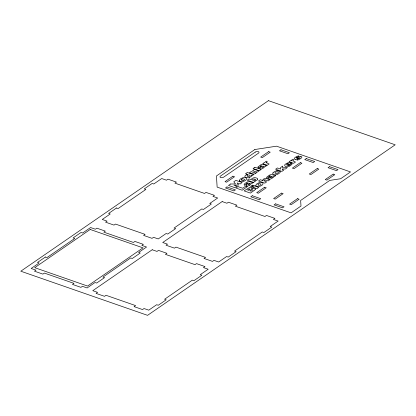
<?xml version="1.0" encoding="UTF-8"?>
<svg xmlns="http://www.w3.org/2000/svg" width="416" height="416" viewBox="0 0 416 416"><rect width="100%" height="100%" fill="white"/><g stroke="black" fill="none" stroke-linecap="round" stroke-linejoin="round"><path stroke-width="0.62" d="M270.499 177.445L270.878 177.762L271.731 177.471A1.576 0.796 -10.5 0 0 271.898 176.311M261.05 166.728L261.929 165.776L260.718 166.005A2.35 1.186 -10.5 0 0 260.14 166.514A1.128 0.572 -10.5 0 0 260.312 166.842L258.378 167.991M260.998 166.769L259.745 168.256A1.664 0.842 -10.5 0 0 260.281 168.818A1.591 0.801 -10.5 0 0 261.451 168.88L261.648 168.839A1.966 0.993 -10.5 0 0 262.059 168.724L263.318 168.074A5.127 2.584 -10.5 0 0 264.306 167.237A3.728 1.882 -10.5 0 0 264.493 166.582L264.623 166.603A2.252 1.134 -10.5 0 0 265.138 166.65L266.984 165.459A3.255 1.643 -10.5 0 1 265.741 165.308M298.173 158.709C292.843 162.828 306.218 156.91 300.42 156.359M253.984 190.627L255.05 189.717A2.548 1.284 -10.5 0 0 255.315 189.42M253.219 182.608L251.373 183.794A2.252 1.134 -10.5 0 1 250.848 183.758L250.801 183.742M287.841 165.402L291.491 162.885L289.624 162.526A2.782 1.404 -10.5 0 0 288.595 162.63A3.198 1.612 -10.5 0 0 288.075 162.76L286.187 163.618A8.065 4.072 -10.5 0 0 285.844 163.842C282.812 165.376 286.14 167.648 288.184 166.587C289.973 166.832 295.24 161.486 290.082 164.362A1.789 0.905 -10.5 0 1 289.708 165.09M253.9 190.679L250.422 193.076L244.124 190.887L249.371 187.538A2.262 1.144 -10.5 0 1 249.85 187.408L250.084 187.366A1.919 0.967 -10.5 0 1 252.086 188.032A2.413 1.217 -10.5 0 1 251.774 188.661M275.714 175.661L273.868 176.842A2.252 1.134 -10.5 0 1 273.343 176.81L273.265 176.784M246.953 183.149L248.16 182.92L245.976 185.448A1.664 0.842 -10.5 0 0 246.511 185.968M269.448 176.202L270.655 175.973L268.471 178.5A1.664 0.842 -10.5 0 0 269.012 179.02M249.553 185.224L248.295 185.874A1.966 0.993 -10.5 0 1 247.884 185.988L247.681 186.025A1.591 0.801 -10.5 0 1 246.501 185.978M255.559 173.415L255.07 173.696A2.163 1.092 -10.5 0 1 254.025 174.028A1.773 0.894 -10.5 0 1 253.479 174.07L249.356 172.848L251.16 171.6L253.672 172.474A1.295 0.655 -10.5 0 0 254.452 172.593A1.108 0.562 -10.5 0 0 255.398 171.834M263.697 179.098L264.087 178.87A2.246 1.134 -10.5 0 1 265.226 178.485A1.747 0.879 -10.5 0 1 265.772 178.443L269.901 179.665L268.091 180.908L265.59 180.04M244.608 185.141L246.527 183.997A1.128 0.572 -10.5 0 1 246.381 183.669A2.35 1.186 -10.5 0 1 246.974 183.16M267.103 178.188L269.022 177.05A1.128 0.572 -10.5 0 1 268.876 176.722M279.926 171.096L278.002 172.219L278.195 172.489A1.248 0.629 -10.5 0 1 278.143 172.77L277.93 173.014A2.096 1.056 -10.5 0 1 277.763 173.139A1.461 0.738 -10.5 0 1 276.765 173.529A1.706 0.863 -10.5 0 1 275.714 173.43A3.286 1.659 -10.5 0 1 275.48 173.358L275.111 173.144A1.331 0.671 -10.5 0 1 274.971 172.936A1.461 0.738 -10.5 0 1 275.335 172.333A2.262 1.139 -10.5 0 1 275.558 172.182L276.099 171.954A1.014 0.51 -10.5 0 1 276.562 171.886L278.346 170.648A3.026 1.524 -10.5 0 0 276.437 170.784M246.184 174.98L245.955 175.115A4.113 2.075 -10.5 0 0 245.627 175.334L245.346 175.562A2.881 1.456 -10.5 0 0 244.863 176.478A2.626 1.326 -10.5 0 0 245.107 176.966L245.757 177.372M298.438 157.019L297.289 157.664A6.646 3.354 -10.5 0 1 296.764 157.94L296.088 157.841L297.019 157.196A0.822 0.416 -10.5 0 1 297.648 157.134C301.673 154.222 294.731 156.842 294.32 158.293A2.21 1.118 -10.5 0 0 294.221 158.553L294.216 158.61A1.706 0.863 -10.5 0 0 294.502 159.094L294.726 159.203A1.607 0.811 -10.5 0 0 295.615 159.328M297.539 158.673L299.052 157.872A6.698 3.38 -10.5 0 1 299.333 157.742L299.832 157.659A0.52 0.265 -10.5 0 1 299.998 157.945A1.596 0.806 -10.5 0 1 298.147 158.798M251.685 189.634L251.248 189.826A3.666 1.851 -10.5 0 0 250.879 190.055L249.86 190.757L251.098 191.188L252.127 190.481A2.881 1.451 -10.5 0 0 252.595 190.102L252.668 189.977A0.806 0.406 -10.5 0 0 252.398 189.602A0.759 0.385 -10.5 0 0 251.779 189.608M263.754 164.58L265.777 165.282M263.063 166.171L262.2 166.707A4.186 2.111 -10.5 0 0 261.752 167.242L262.153 167.56L263.006 167.268A1.576 0.796 -10.5 0 0 263.167 166.109M271.794 176.368L270.93 176.904A4.186 2.111 -10.5 0 0 270.478 177.445M256.578 171.865L257.317 172.12L259.002 170.96L254.415 169.359L252.606 170.607L255.445 171.824M251.269 175.594L251.935 175.828L253.62 174.663L247.328 172.474L245.518 173.716L247.702 174.476A2.746 1.383 -10.5 0 0 246.189 174.985M262.668 180.518L260.348 179.712L258.544 180.96L264.841 183.149L266.646 181.906L263.817 180.721A1.123 0.567 -10.5 0 1 264.758 179.951M249.298 183.316L248.43 183.856A4.186 2.111 -10.5 0 0 247.983 184.392L248.383 184.709L249.236 184.418A1.576 0.796 -10.5 0 0 249.402 183.258M258.393 185.063L258.076 184.891A1.227 0.619 -10.5 0 1 257.91 184.621A1.368 0.692 -10.5 0 1 259.23 183.716A1.825 0.92 -10.5 0 1 260.27 183.83A3.572 1.804 -10.5 0 1 260.51 183.898L260.941 184.168A1.118 0.567 -10.5 0 1 261.019 184.335A1.368 0.692 -10.5 0 1 259.688 185.234A2.007 1.014 -10.5 0 1 258.44 185.042M241.914 180.201L241.561 179.998A1.227 0.619 -10.5 0 1 241.431 179.759M255.278 179.561L254.81 179.244A3.687 1.862 -10.5 0 0 254.597 179.171M266.656 162.256A2.704 1.362 -10.5 0 1 267.306 161.97C265.98 159.505 265.07 163.363 264.441 162.484L262.751 163.644L267.316 165.235L269.121 163.987L266.396 162.744A1.03 0.52 -10.5 0 1 266.661 162.261M258.336 168.012A2.387 1.206 -10.5 0 1 258.008 167.034M258.045 167.029A6.646 3.354 -10.5 0 1 259.49 165.828L259.652 165.677A12.116 6.11 -10.5 0 1 260.837 164.934M260.853 164.944A2.688 1.357 -10.5 0 1 262.033 164.486A2.22 1.123 -10.5 0 1 263.728 164.596M256.672 171.85A3.656 1.846 -10.5 0 1 255.616 173.436M251.248 175.599A3.437 1.737 -10.5 0 1 251.196 176.249M251.134 176.249A3.198 1.612 -10.5 0 1 249.34 177.476M249.376 177.559A3.552 1.789 -10.5 0 1 245.846 177.33M243.194 180.419A2.007 1.014 -10.5 0 1 241.961 180.18M243.209 180.372A1.368 0.692 -10.5 0 0 244.535 179.473A1.118 0.567 -10.5 0 0 244.462 179.306L244.036 179.036A3.572 1.804 -10.5 0 0 243.812 178.953A1.825 0.92 -10.5 0 0 242.757 178.828M241.446 179.759A1.368 0.692 -10.5 0 1 242.752 178.854M255.278 179.561A0.936 0.473 -10.5 0 1 255.31 179.655A1.144 0.577 -10.5 0 1 255.05 180.107A1.264 0.64 -10.5 0 1 254.134 180.471A1.061 0.536 -10.5 0 1 253.744 180.482L253.401 180.435A2.995 1.513 -10.5 0 1 252.975 180.31A1.643 0.832 -10.5 0 1 252.455 179.925A1.274 0.645 -10.5 0 1 252.845 179.364A1.128 0.572 -10.5 0 1 253.64 179.072A1.68 0.848 -10.5 0 1 254.576 179.182M244.566 185.162A2.387 1.206 -10.5 0 1 244.244 184.184A6.646 3.354 -10.5 0 1 245.726 182.978L245.882 182.822A12.116 6.11 -10.5 0 1 247.073 182.083A2.688 1.357 -10.5 0 1 248.264 181.636A2.22 1.123 -10.5 0 1 249.959 181.745L252.013 182.432A3.255 1.643 -10.5 0 0 253.204 182.634M250.728 183.732A3.728 1.882 -10.5 0 1 250.526 184.382A5.127 2.584 -10.5 0 1 249.532 185.214M297.497 158.652A3.453 1.742 -10.5 0 1 295.636 159.37M298.48 157.035A3.297 1.664 -10.5 0 1 300.409 156.312M287.695 163.753A1.435 0.723 -10.5 0 0 286.624 164.429A1.435 0.723 -10.5 0 0 287.04 165.105L288.824 163.878A1.726 0.874 -10.5 0 0 287.732 163.795M287.856 165.391A1.581 0.801 -10.5 0 0 288.761 165.454A1.383 0.697 -10.5 0 0 289.65 165.074M279.921 171.096A3.406 1.716 -10.5 0 1 280.337 172.099C278.834 174.257 275.174 175.911 272.854 174.065A3.281 1.654 -10.5 0 1 273.052 172.869M272.995 172.858A6.604 3.333 -10.5 0 1 274.451 171.73L276.058 170.903A2.709 1.368 -10.5 0 1 276.442 170.789M267.062 178.214A2.387 1.206 -10.5 0 1 266.739 177.232A6.646 3.354 -10.5 0 1 268.221 176.03L268.377 175.874A12.116 6.11 -10.5 0 1 269.568 175.136M269.578 175.141A2.688 1.357 -10.5 0 1 270.759 174.689A2.22 1.123 -10.5 0 1 272.454 174.798L274.508 175.484A3.255 1.643 -10.5 0 0 275.699 175.682M273.224 176.784A3.728 1.882 -10.5 0 1 273.021 177.434M273.031 177.44A5.127 2.584 -10.5 0 1 272.028 178.266L270.79 178.922A1.966 0.993 -10.5 0 1 270.379 179.036L270.176 179.078A1.591 0.801 -10.5 0 1 268.996 179.026M268.866 176.717A2.35 1.186 -10.5 0 1 269.469 176.212M262.61 180.528A3.624 1.825 -10.5 0 1 263.661 179.083M264.768 179.92A1.29 0.65 -10.5 0 1 265.554 180.055M249.964 189.384A2.621 1.321 -10.5 0 1 249.527 189.732L248.659 190.341L247.458 189.925L248.352 189.306A2.964 1.492 -10.5 0 1 248.737 189.072L249.07 188.937A0.775 0.39 -10.5 0 1 250.006 189.275M251.789 188.661A4.014 2.023 -10.5 0 1 252.418 188.386L252.621 188.318A1.986 1.004 -10.5 0 1 253.469 188.136M253.479 188.105A2.319 1.17 -10.5 0 1 255.252 189.415M291.366 160.316L291.538 160.805L290.794 160.545L289.11 161.704L293.67 163.296L295.48 162.048L292.755 160.805A1.03 0.52 -10.5 0 1 293.02 160.321A2.704 1.362 -10.5 0 1 293.665 160.03L292.968 159.188L291.366 160.285M257.681 179.072C257.915 180.596 253.646 180.918 255.273 181.194L253.547 182.385L247.25 180.19L249.059 178.948L251.238 179.707A2.881 1.451 -10.5 0 1 251.81 178.76L251.898 178.688A3.952 1.992 -10.5 0 1 252.325 178.396L252.439 178.329A2.943 1.482 -10.5 0 1 254.16 177.736A2.605 1.316 -10.5 0 1 255.18 177.689L257.01 178.183L257.681 179.072M239.283 180.445L239.606 181.152L240.692 181.626A2.886 1.456 -10.5 0 0 242.008 181.683L242.949 181.532A3.754 1.893 -10.5 0 0 244.176 181.111C245.768 180.856 248.05 178.074 245.331 177.627A2.964 1.492 -10.5 0 0 243.542 177.585A3.156 1.591 -10.5 0 0 242.788 177.746L240.323 178.994L239.283 180.445M255.762 185.307L256.079 186.014L257.171 186.488A2.886 1.456 -10.5 0 0 258.482 186.545L259.428 186.394A3.754 1.893 -10.5 0 0 260.655 185.973C262.236 185.708 264.545 182.957 261.81 182.489A2.964 1.492 -10.5 0 0 260.021 182.447A3.156 1.591 -10.5 0 0 259.267 182.608L256.797 183.856L255.762 185.307M282.568 169.047L282.526 169.738L283.712 170.149L281.908 171.397L275.61 169.203L277.42 167.96L280.665 169.088L280.519 167.627L282.755 166.088L282.651 167.814L287.409 167.606L285.36 169.016L282.568 169.047M268.434 100.662L20.8 271.206L147.566 315.338L395.2 144.794L268.434 100.662M116.522 207.995L108.597 213.45L110.193 214.006L102.268 219.466L107.052 221.13L105.555 222.16L114.005 225.103L115.502 224.073L145.08 234.369L143.588 235.399L152.038 238.342L153.53 237.312L158.236 238.945L166.156 233.49L167.752 234.047L175.677 228.587L174.08 228.03L201.817 208.931L203.414 209.487L211.338 204.032L209.742 203.476L217.667 198.016L212.966 196.383L214.458 195.348L206.008 192.41L204.511 193.44L174.933 183.144L176.431 182.109L167.981 179.171L166.483 180.201L161.699 178.532L153.774 183.992L152.178 183.435L144.258 188.895L145.85 189.446L118.118 208.551L116.522 207.995M45.412 257.005L37.487 262.465L39.083 263.016L31.158 268.476L35.942 270.14L34.445 271.17L42.895 274.113L44.392 273.083L73.97 283.379L72.478 284.409L80.928 287.352L82.42 286.322L87.126 287.96L95.046 282.5L96.642 283.057L104.567 277.602L102.97 277.046L130.707 257.946L132.304 258.497L140.228 253.042L138.632 252.486L146.557 247.031L141.856 245.393L143.348 244.364L134.898 241.42L133.401 242.45L103.823 232.154L105.321 231.124L96.871 228.181L95.373 229.211L90.589 227.547L82.664 233.002L81.068 232.445L73.143 237.905L74.74 238.462L47.008 257.561L45.412 257.005M90.194 229.46L34.726 267.665L87.542 286.052L143.01 247.848L90.194 229.46M254.862 149.516L216.44 175.978L217.142 187.112L291.086 212.857L300.992 206.034L300.643 200.465L329.758 180.414L340.616 178.745L350.516 171.928L276.572 146.182L254.862 149.516M255.247 152.11L220.574 175.984A2.2 1.108 -10.5 0 0 220.672 177.559A2.2 1.108 -10.5 0 0 223.746 177.086L258.414 153.213A2.2 1.108 -10.5 0 0 258.315 151.637A2.2 1.108 -10.5 0 0 255.247 152.11M232.955 176.186L225.035 181.641L226.626 182.198L234.551 176.743L232.955 176.186M268.616 151.627L260.692 157.087L262.288 157.643L270.213 152.183L268.616 151.627M230.584 184.007L228.493 185.442L234.79 187.637L236.876 186.196L233.896 185.162L238.576 185.026L237.11 182.946L240.089 183.986L242.174 182.546L235.882 180.357L233.797 181.792L235.529 183.966L230.584 184.007M254.878 167.274L253.068 168.522L259.366 170.711L261.17 169.468L254.878 167.274M226.99 186.935L225.493 187.964L233.943 190.908L235.44 189.878L226.99 186.935M280.966 149.765L279.469 150.795L287.919 153.738L289.416 152.708L280.966 149.765M237.942 186.612L235.893 188.022L242.185 190.211L247.39 186.623L245.851 186.087L242.689 188.261L237.942 186.612M152.209 249.751L92.773 290.68L97.557 292.349L96.065 293.379L104.515 296.322L106.007 295.287L135.59 305.588L134.092 306.618L142.542 309.561L144.04 308.526L148.741 310.164L156.666 304.71L158.262 305.266L166.187 299.806L164.59 299.25L192.327 280.15L193.918 280.706L201.843 275.246L200.247 274.695L208.172 269.235L203.471 267.597L204.968 266.568L196.518 263.624L195.021 264.654L165.443 254.358L166.936 253.328L158.486 250.385L156.993 251.415L152.209 249.751M222.154 201.578L162.724 242.512L167.508 244.176L166.01 245.206L174.46 248.149L175.958 247.12L205.535 257.416L204.038 258.445L212.493 261.388L213.985 260.359L218.686 261.992L226.611 256.537L228.207 257.093L236.132 251.633L234.536 251.082L262.272 231.977L263.869 232.534L271.794 227.079L270.197 226.522L278.122 221.062L273.416 219.43L274.914 218.395L266.464 215.457L264.966 216.486L235.388 206.19L236.886 205.156L228.436 202.218L226.938 203.247L222.154 201.578M252.356 185.172L250.552 186.42L251.748 186.836L253.557 185.593L252.356 185.172M254.14 185.796L252.33 187.039L256.885 188.625L258.695 187.382L254.14 185.796M252.278 195.738L250.78 196.768L259.23 199.711L260.728 198.682L252.278 195.738M264.649 187.221L256.724 192.676L258.32 193.232L266.245 187.772L264.649 187.221M300.305 162.661L292.386 168.116L293.977 168.672L301.902 163.218L300.305 162.661M306.249 158.569L304.756 159.598L313.206 162.542L314.704 161.512L306.249 158.569M281.549 193.102L273.624 198.562L275.22 199.118L283.145 193.658L281.549 193.102M317.21 168.548L309.286 174.002L310.882 174.559L318.807 169.099L317.21 168.548M275.584 203.856L274.087 204.885L282.537 207.823L284.034 206.794L275.584 203.856M329.555 166.681L328.063 167.71L336.513 170.654L338.01 169.624L329.555 166.681M297.528 198.666L289.604 204.126L291.2 204.677L299.125 199.222L297.528 198.666M333.19 174.106L325.265 179.566L326.862 180.123L334.786 174.663L333.19 174.106M247.749 176.197L247.312 175.916A0.889 0.447 -10.5 0 1 247.26 175.796A1.118 0.567 -10.5 0 1 247.52 175.36A1.295 0.655 -10.5 0 1 248.456 174.985A1.654 0.832 -10.5 0 1 249.475 175.12A3.37 1.7 -10.5 0 1 249.636 175.157L250.068 175.438A0.988 0.499 -10.5 0 1 250.115 175.562A1.206 0.608 -10.5 0 1 248.934 176.379A1.763 0.889 -10.5 0 1 247.983 176.259A3.718 1.877 -10.5 0 1 247.749 176.197"/></g></svg>
